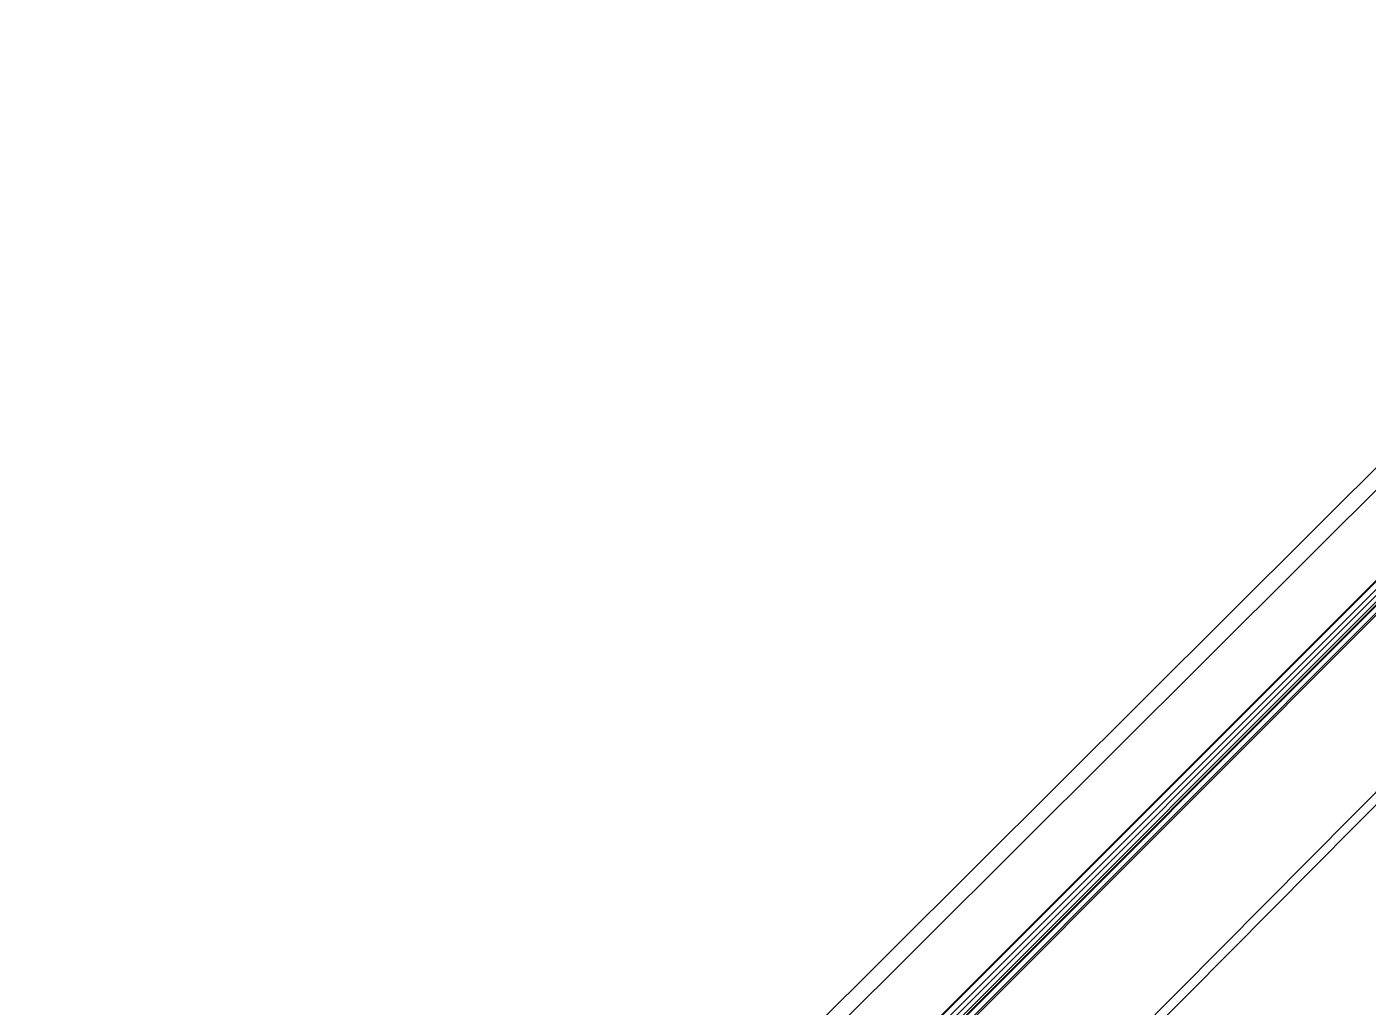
# Model space of a CAD drawing. Header units: inches. Extents: x -22 to 5433, y -13 to 5447.
# Drawn here: x -19.4 to 214.1, y 157.8 to 328.4 of the extents above; entities that cross this region are included whole.
import ezdxf

# ---------------------------------------------------------------- set-up
doc = ezdxf.new("R2010")
doc.units = ezdxf.units.IN
doc.layers.add('Bottom Solder', color=6, linetype='Continuous')
doc.layers.add('Top Solder', color=216, linetype='Continuous')

msp = doc.modelspace()

# ---------------------------------------------------------------- linework, layer by layer
at = {"layer": 'Bottom Solder'}
for p in [(-19.44, 17.71), (-17.86, 15.23), (-5.59, 10.85), (-5.5, 7.25), (-5.24, 11.4), (-5.24, 7), (-3.74, 7), (-3.62, 11.39), (-3.07, 7.24), (-3.07, 10.84), (54.19, 32.83), (56.48, 32.86)]:
    msp.add_line(p, (5432.85, 5447.49), dxfattribs=at)
at = {"layer": 'Top Solder'}
msp.add_line((-7.49, 4.53), (5432.85, 5447.49), dxfattribs=at)

doc.saveas('drawing.dxf')
